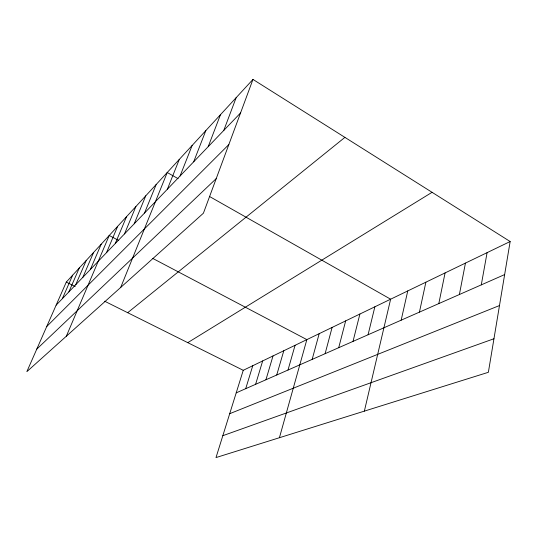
<?xml version="1.0" encoding="UTF-8"?>
<svg xmlns="http://www.w3.org/2000/svg" width="537" height="537" viewBox="0 0 537 537"><rect width="100%" height="100%" fill="white"/><g stroke="black" fill="none" stroke-linecap="round" stroke-linejoin="round"><path stroke-width="0.81" d="M510.15 241.529L488.368 372.302L215.995 457.578L243.248 370.308L510.15 241.529L252.967 79.422L66.286 282.1L26.85 371.658L203.409 213.202L252.967 79.422M481.286 284.872L487.093 252.659M459.39 294.524L465.438 263.103M438.81 303.593L445.072 272.93M419.437 312.125L425.881 282.187M401.173 320.173L407.758 290.933M364.361 411.127L390.627 299.196L209.417 196.428M368.067 334.766L374.866 306.802M353.017 341.391L359.897 314.024M338.719 347.694L345.66 320.891M325.113 353.688L332.108 327.436M312.158 359.394L319.186 333.672M279.421 437.722L306.849 339.619L152.736 258.404M288 370.04L295.068 345.304M276.723 375.007L283.798 350.742M265.936 379.766L273.011 355.944M255.605 384.317L262.674 360.931M245.704 388.681L252.766 365.717M223.781 130.424L236.146 97.687M208.195 146.675L220.472 114.696M193.662 161.825L205.839 130.585M180.076 175.982L192.145 145.453M167.356 189.239L179.304 159.395M120.697 287.436L167.235 172.505L178.123 178.68M144.507 213.055L156.193 184.486M134.21 223.788L145.762 195.81M124.483 233.931L135.895 206.53M115.267 243.53L126.537 216.68M106.534 252.638L117.663 226.319M66.32 336.236L109.226 235.475L118.764 240.502M90.357 269.5L101.204 244.187M82.852 277.32L93.559 252.491M75.697 284.778L86.269 260.405M68.87 291.886L79.308 267.963M62.352 298.679L72.649 275.186M56.123 305.177L240.542 112.958M46.719 326.53L228.843 144.554M36.771 349.124L216.23 178.599M127.678 312.702L344.902 137.371M187.769 342.653L432.057 192.306M236.206 392.862L504.646 274.582M229.702 413.691L499.484 305.553M222.835 435.688L493.959 338.753M66.286 282.1L75.207 286.543M104.641 301.217L243.248 370.308"/></g></svg>
